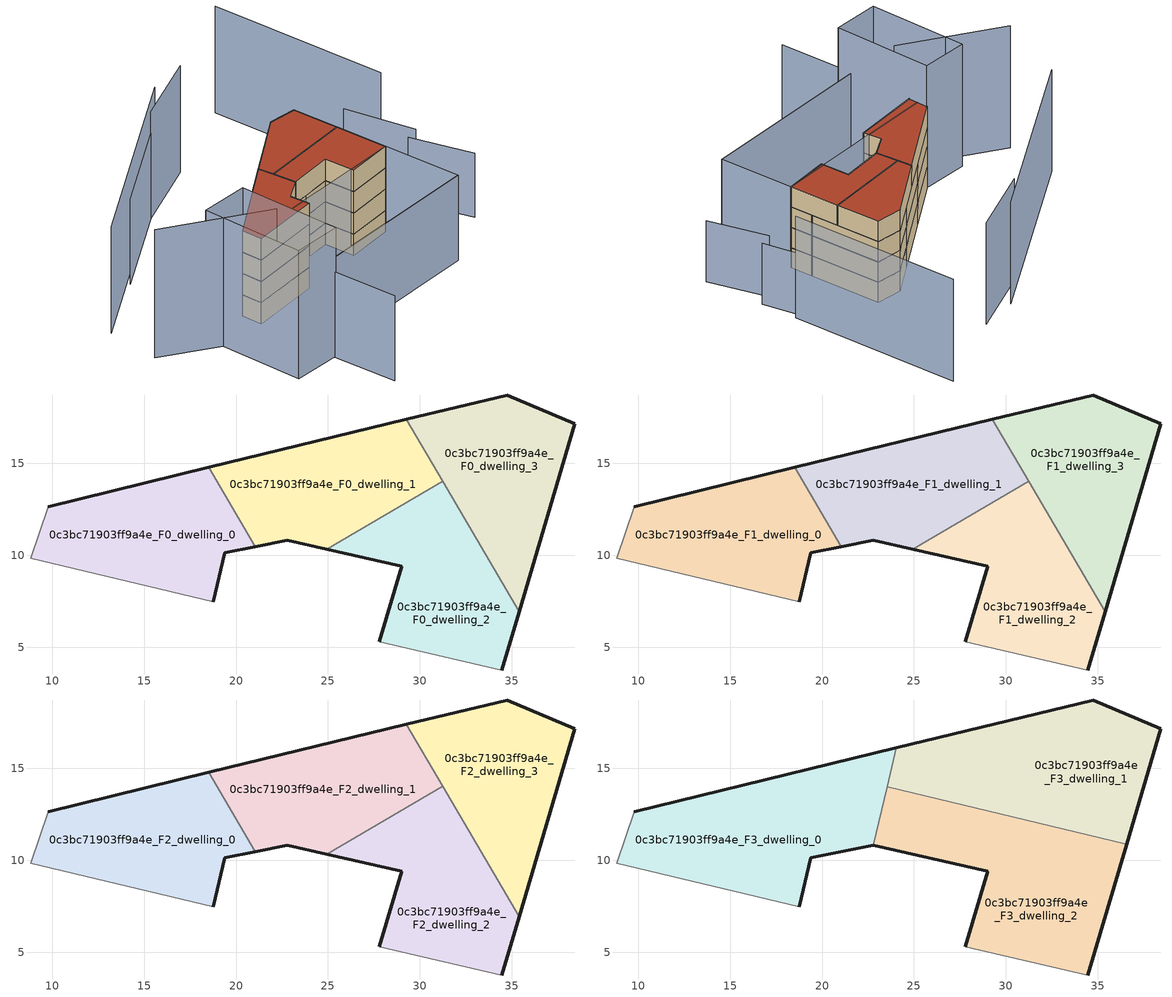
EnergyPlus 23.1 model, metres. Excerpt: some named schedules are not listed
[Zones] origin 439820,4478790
0c3bc71903ff9a4e_F0_dwelling_0
 floor ground (EU_floor_Construction): 18.76,7.47 19.39,10.13 21.05,10.47 18.52,14.78 9.78,12.66 8.82,9.83 z0
 wall outside (EU_wall_Construction): 9.78,12.66 18.52,14.78 / 21.05,10.47 19.39,10.13 18.76,7.47 z0:3
 wall adiabatic (EU_wall_Construction): 18.76,7.47 8.82,9.83 9.78,12.66 z0:3
 wall to 0c3bc71903ff9a4e_F0_dwelling_1 (EU_wall_Construction): 18.52,14.78 21.05,10.47 z0:3
0c3bc71903ff9a4e_F0_dwelling_1
 floor ground (EU_floor_Construction): 31.25,14.03 29.28,17.39 18.52,14.78 21.05,10.47 22.79,10.82 24.95,10.33 z0
 wall outside (EU_wall_Construction): 18.52,14.78 29.28,17.39 / 24.95,10.33 22.79,10.82 21.05,10.47 z0:3
 wall to 0c3bc71903ff9a4e_F0_dwelling_2 (EU_wall_Construction): 31.25,14.03 24.95,10.33 z0:3
 wall to 0c3bc71903ff9a4e_F0_dwelling_3 (EU_wall_Construction): 29.28,17.39 31.25,14.03 z0:3
0c3bc71903ff9a4e_F0_dwelling_2
 floor ground (EU_floor_Construction): 34.48,3.76 35.42,6.93 31.25,14.03 24.95,10.33 29.02,9.42 27.8,5.29 z0
 wall outside (EU_wall_Construction): 27.8,5.29 29.02,9.42 24.95,10.33 / 35.42,6.93 34.48,3.76 z0:3
 wall adiabatic (EU_wall_Construction): 34.48,3.76 27.8,5.29 z0:3
 wall to 0c3bc71903ff9a4e_F0_dwelling_3 (EU_wall_Construction): 31.25,14.03 35.42,6.93 z0:3
0c3bc71903ff9a4e_F0_dwelling_3
 floor ground (EU_floor_Construction): 35.42,6.93 38.45,17.16 34.76,18.73 29.28,17.39 z0
 wall outside (EU_wall_Construction): 29.28,17.39 34.76,18.73 38.45,17.16 35.42,6.93 z0:3
0c3bc71903ff9a4e_F1_dwelling_0
 floor to 0c3bc71903ff9a4e_F0_dwelling_0 (EU_floor_Construction): 18.76,7.47 19.39,10.13 21.05,10.47 18.52,14.78 9.78,12.66 8.82,9.83 z3
 wall outside (EU_wall_Construction): 9.78,12.66 18.52,14.78 / 21.05,10.47 19.39,10.13 18.76,7.47 z3:6
 wall adiabatic (EU_wall_Construction): 18.76,7.47 8.82,9.83 9.78,12.66 z3:6
 wall to 0c3bc71903ff9a4e_F1_dwelling_1 (EU_wall_Construction): 18.52,14.78 21.05,10.47 z3:6
0c3bc71903ff9a4e_F1_dwelling_1
 floor to 0c3bc71903ff9a4e_F0_dwelling_1 (EU_floor_Construction): 31.25,14.03 29.28,17.39 18.52,14.78 21.05,10.47 22.79,10.82 24.95,10.33 z3
 wall outside (EU_wall_Construction): 18.52,14.78 29.28,17.39 / 24.95,10.33 22.79,10.82 21.05,10.47 z3:6
 wall to 0c3bc71903ff9a4e_F1_dwelling_2 (EU_wall_Construction): 31.25,14.03 24.95,10.33 z3:6
 wall to 0c3bc71903ff9a4e_F1_dwelling_3 (EU_wall_Construction): 29.28,17.39 31.25,14.03 z3:6
0c3bc71903ff9a4e_F1_dwelling_2
 floor to 0c3bc71903ff9a4e_F0_dwelling_2 (EU_floor_Construction): 34.48,3.76 35.42,6.93 31.25,14.03 24.95,10.33 29.02,9.42 27.8,5.29 z3
 wall outside (EU_wall_Construction): 27.8,5.29 29.02,9.42 24.95,10.33 / 35.42,6.93 34.48,3.76 z3:6
 wall adiabatic (EU_wall_Construction): 34.48,3.76 27.8,5.29 z3:6
 wall to 0c3bc71903ff9a4e_F1_dwelling_3 (EU_wall_Construction): 31.25,14.03 35.42,6.93 z3:6
0c3bc71903ff9a4e_F1_dwelling_3
 floor to 0c3bc71903ff9a4e_F0_dwelling_3 (EU_floor_Construction): 35.42,6.93 38.45,17.16 34.76,18.73 29.28,17.39 z3
 wall outside (EU_wall_Construction): 29.28,17.39 34.76,18.73 38.45,17.16 35.42,6.93 z3:6
0c3bc71903ff9a4e_F2_dwelling_0
 floor to 0c3bc71903ff9a4e_F1_dwelling_0 (EU_floor_Construction): 18.76,7.47 19.39,10.13 21.05,10.47 18.52,14.78 9.78,12.66 8.82,9.83 z6
 wall outside (EU_wall_Construction): 9.78,12.66 18.52,14.78 / 21.05,10.47 19.39,10.13 18.76,7.47 z6:9
 wall adiabatic (EU_wall_Construction): 18.76,7.47 8.82,9.83 9.78,12.66 z6:9
 wall to 0c3bc71903ff9a4e_F2_dwelling_1 (EU_wall_Construction): 18.52,14.78 21.05,10.47 z6:9
0c3bc71903ff9a4e_F2_dwelling_1
 floor to 0c3bc71903ff9a4e_F1_dwelling_1 (EU_floor_Construction): 31.25,14.03 29.28,17.39 18.52,14.78 21.05,10.47 22.79,10.82 24.95,10.33 z6
 wall outside (EU_wall_Construction): 18.52,14.78 29.28,17.39 / 24.95,10.33 22.79,10.82 21.05,10.47 z6:9
 wall to 0c3bc71903ff9a4e_F2_dwelling_2 (EU_wall_Construction): 31.25,14.03 24.95,10.33 z6:9
 wall to 0c3bc71903ff9a4e_F2_dwelling_3 (EU_wall_Construction): 29.28,17.39 31.25,14.03 z6:9
0c3bc71903ff9a4e_F2_dwelling_2
 floor to 0c3bc71903ff9a4e_F1_dwelling_2 (EU_floor_Construction): 34.48,3.76 35.42,6.93 31.25,14.03 24.95,10.33 29.02,9.42 27.8,5.29 z6
 wall outside (EU_wall_Construction): 27.8,5.29 29.02,9.42 24.95,10.33 / 35.42,6.93 34.48,3.76 z6:9
 wall adiabatic (EU_wall_Construction): 34.48,3.76 27.8,5.29 z6:9
 wall to 0c3bc71903ff9a4e_F2_dwelling_3 (EU_wall_Construction): 31.25,14.03 35.42,6.93 z6:9
0c3bc71903ff9a4e_F2_dwelling_3
 floor to 0c3bc71903ff9a4e_F1_dwelling_3 (EU_floor_Construction): 35.42,6.93 38.45,17.16 34.76,18.73 29.28,17.39 z6
 wall outside (EU_wall_Construction): 29.28,17.39 34.76,18.73 38.45,17.16 35.42,6.93 z6:9
0c3bc71903ff9a4e_F3_dwelling_0
 floor to 0c3bc71903ff9a4e_F2_dwelling_0 (EU_floor_Construction): 18.76,7.47 19.39,10.13 21.05,10.47 18.52,14.78 9.78,12.66 8.82,9.83 z9
 floor to 0c3bc71903ff9a4e_F2_dwelling_1 (EU_floor_Construction): 22.78,10.82 24.05,16.13 18.52,14.78 21.05,10.47 z9
 wall outside (EU_wall_Construction): 9.78,12.66 24.05,16.13 / 22.78,10.82 19.39,10.13 18.76,7.47 z9:12
 wall adiabatic (EU_wall_Construction): 18.76,7.47 8.82,9.83 9.78,12.66 z9:12
 wall to 0c3bc71903ff9a4e_F3_dwelling_2 (EU_wall_Construction): 23.54,14.01 22.78,10.82 z9:12
 wall to 0c3bc71903ff9a4e_F3_dwelling_1 (EU_wall_Construction): 24.05,16.13 23.54,14.01 z9:12
 roof outside (EU_roof_Construction): 24.05,16.13 22.78,10.82 19.39,10.13 18.76,7.47 8.82,9.83 9.78,12.66 z12
0c3bc71903ff9a4e_F3_dwelling_1
 floor to 0c3bc71903ff9a4e_F2_dwelling_1 (EU_floor_Construction): 31.25,14.03 29.28,17.39 24.05,16.13 23.54,14.01 28.99,12.7 z9
 floor to 0c3bc71903ff9a4e_F2_dwelling_3 (EU_floor_Construction): 36.59,10.88 38.45,17.16 34.76,18.73 29.28,17.39 32.53,11.85 z9
 floor to 0c3bc71903ff9a4e_F2_dwelling_2 (EU_floor_Construction): 32.53,11.86 31.25,14.03 28.99,12.7 z9
 wall outside (EU_wall_Construction): 24.05,16.13 34.76,18.73 38.45,17.16 36.59,10.88 z9:12
 wall to 0c3bc71903ff9a4e_F3_dwelling_2 (EU_wall_Construction): 36.59,10.88 23.54,14.01 z9:12
 roof outside (EU_roof_Construction): 38.45,17.16 36.59,10.88 23.54,14.01 24.05,16.13 34.76,18.73 z12
0c3bc71903ff9a4e_F3_dwelling_2
 floor to 0c3bc71903ff9a4e_F2_dwelling_2 (EU_floor_Construction): 34.48,3.76 35.42,6.93 32.53,11.86 28.99,12.7 24.95,10.33 29.02,9.42 27.8,5.29 z9
 floor to 0c3bc71903ff9a4e_F2_dwelling_3 (EU_floor_Construction): 35.42,6.93 36.59,10.88 32.53,11.85 z9
 floor to 0c3bc71903ff9a4e_F2_dwelling_1 (EU_floor_Construction): 28.99,12.7 23.54,14.01 22.78,10.82 22.79,10.82 24.95,10.33 z9
 wall outside (EU_wall_Construction): 36.59,10.88 34.48,3.76 / 27.8,5.29 29.02,9.42 22.79,10.82 22.78,10.82 z9:12
 wall adiabatic (EU_wall_Construction): 34.48,3.76 27.8,5.29 z9:12
 roof outside (EU_roof_Construction): 36.59,10.88 34.48,3.76 27.8,5.29 29.02,9.42 22.79,10.82 22.78,10.82 23.54,14.01 z12
shading: 2.29,-9.98 5.49,0.82 / 5.49,0.82 31.33,-6.83 / 28.77,31.56 11.79,27.91 / 31.37,-6.85 5.8,0.66 / 5.8,0.66 8.9,11.26 / 8.9,11.26 34.48,3.76 / 34.48,3.76 31.37,-6.85 z0:12; -3.16,18.9 6.73,7 / 9.87,12.63 5.14,-1.26 / 5.14,-1.26 -1.43,0.98 / -1.43,0.98 3.29,14.86 / 3.29,14.86 9.87,12.63 z0:18; 41.5,-5.05 42.05,3.75 / 44.11,3.62 45.46,13.46 z0:9; 45.68,8.76 52.96,33 / 38.43,31.81 27.09,31.2 / 32.64,32.89 0.27,25.89 z0:15
[Building]
EU S2 Campaign: North Axis=0; Terrain=City; Solar Distribution=FullExterior
[Site:Location]
Madrid: Latitude=40.5; Longitude=-3.5; Time Zone=1; Elevation=609
[SizingPeriod:WeatherFileDays]
AnnualSizingPeriod: Begin Month=1; Begin Day of Month=1; End Month=12; End Day of Month=31; Day of Week for Start Day=Monday; Use Weather File Daylight Saving Period=No; Use Weather File Rain and Snow Indicators=No
[MATERIAL]
EU_InternalMass_Material: Roughness=MediumRough; Thickness=0.1; Conductivity=1; Density=1800; Specific Heat=900; Thermal Absorptance=0.9; Solar Absorptance=0.7; Visible Absorptance=0.7
[MATERIAL:NOMASS] Roughness=MediumRough; Thermal Absorptance=0.9; Solar Absorptance=0.7; Visible Absorptance=0.7
Name | Thermal Resistance
EU_wall_NoMass | 0.459673
EU_roof_NoMass | 0.495815
EU_floor_NoMass | 0.788942
[CONSTRUCTION]
EU_wall_Construction: EU_wall_NoMass
EU_roof_Construction: EU_roof_NoMass
EU_floor_Construction: EU_floor_NoMass
EU_InternalMass_Construction: EU_InternalMass_Material
[ZONE] Type=1; Multiplier=1; Ceiling Height=autocalculate; Floor Area=autocalculate; Part of Total Floor Area=Yes
Name | Volume
0c3bc71903ff9a4e_F0_dwelling_0; 0c3bc71903ff9a4e_F1_dwelling_0; 0c3bc71903ff9a4e_F2_dwelling_0 | 162.051
0c3bc71903ff9a4e_F3_dwelling_0 | 216.085
0c3bc71903ff9a4e_F0_dwelling_1; 0c3bc71903ff9a4e_F1_dwelling_1; 0c3bc71903ff9a4e_F2_dwelling_1 | 162.049
0c3bc71903ff9a4e_F3_dwelling_1 | 216.068
0c3bc71903ff9a4e_F0_dwelling_2; 0c3bc71903ff9a4e_F1_dwelling_2; 0c3bc71903ff9a4e_F2_dwelling_2 | 162.053
0c3bc71903ff9a4e_F3_dwelling_2 | 216.067
0c3bc71903ff9a4e_F0_dwelling_3; 0c3bc71903ff9a4e_F1_dwelling_3; 0c3bc71903ff9a4e_F2_dwelling_3 | 162.035
[INTERNALMASS] Construction=EU_InternalMass_Construction
Name | Zone or ZoneList | Surface Area
0c3bc71903ff9a4e_F0_dwelling_0_EU_InternalMass | 0c3bc71903ff9a4e_F0_dwelling_0 | 54.017
0c3bc71903ff9a4e_F0_dwelling_1_EU_InternalMass | 0c3bc71903ff9a4e_F0_dwelling_1 | 54.019
0c3bc71903ff9a4e_F0_dwelling_2_EU_InternalMass | 0c3bc71903ff9a4e_F0_dwelling_2 | 54.0173
0c3bc71903ff9a4e_F0_dwelling_3_EU_InternalMass | 0c3bc71903ff9a4e_F0_dwelling_3 | 54.0176
0c3bc71903ff9a4e_F1_dwelling_0_EU_InternalMass | 0c3bc71903ff9a4e_F1_dwelling_0 | 54.017
0c3bc71903ff9a4e_F1_dwelling_1_EU_InternalMass | 0c3bc71903ff9a4e_F1_dwelling_1 | 54.019
0c3bc71903ff9a4e_F1_dwelling_2_EU_InternalMass | 0c3bc71903ff9a4e_F1_dwelling_2 | 54.0173
0c3bc71903ff9a4e_F1_dwelling_3_EU_InternalMass | 0c3bc71903ff9a4e_F1_dwelling_3 | 54.0176
0c3bc71903ff9a4e_F2_dwelling_0_EU_InternalMass | 0c3bc71903ff9a4e_F2_dwelling_0 | 54.017
0c3bc71903ff9a4e_F2_dwelling_1_EU_InternalMass | 0c3bc71903ff9a4e_F2_dwelling_1 | 54.019
0c3bc71903ff9a4e_F2_dwelling_2_EU_InternalMass | 0c3bc71903ff9a4e_F2_dwelling_2 | 54.0173
0c3bc71903ff9a4e_F2_dwelling_3_EU_InternalMass | 0c3bc71903ff9a4e_F2_dwelling_3 | 54.0176
0c3bc71903ff9a4e_F3_dwelling_0_EU_InternalMass | 0c3bc71903ff9a4e_F3_dwelling_0 | 72.0283
0c3bc71903ff9a4e_F3_dwelling_1_EU_InternalMass | 0c3bc71903ff9a4e_F3_dwelling_1 | 72.0234
0c3bc71903ff9a4e_F3_dwelling_2_EU_InternalMass | 0c3bc71903ff9a4e_F3_dwelling_2 | 72.021
[OTHEREQUIPMENT] Fuel Type=Electricity; Design Level Calculation Method=Watts/Area; Power per Zone Floor Area=1; Fraction Latent=0; Fraction Radiant=0; Fraction Lost=0; Carbon Dioxide Generation Rate=0; EndUse Subcategory=EU_Step8_InternalGains
Name | Zone or ZoneList or Space or SpaceList | Schedule
EU_Step8_InternalGain_0c3bc71903ff9a4e_F0_dwelling_0_f000 | 0c3bc71903ff9a4e_F0_dwelling_0 | EU_Step8_GainSchedule_0c3bc71903ff9a4e_F0_dwelling_0_f000
EU_Step8_InternalGain_0c3bc71903ff9a4e_F0_dwelling_1_f000 | 0c3bc71903ff9a4e_F0_dwelling_1 | EU_Step8_GainSchedule_0c3bc71903ff9a4e_F0_dwelling_1_f000
EU_Step8_InternalGain_0c3bc71903ff9a4e_F0_dwelling_2_f000 | 0c3bc71903ff9a4e_F0_dwelling_2 | EU_Step8_GainSchedule_0c3bc71903ff9a4e_F0_dwelling_2_f000
EU_Step8_InternalGain_0c3bc71903ff9a4e_F0_dwelling_3_f000 | 0c3bc71903ff9a4e_F0_dwelling_3 | EU_Step8_GainSchedule_0c3bc71903ff9a4e_F0_dwelling_3_f000
EU_Step8_InternalGain_0c3bc71903ff9a4e_F1_dwelling_0_f000 | 0c3bc71903ff9a4e_F1_dwelling_0 | EU_Step8_GainSchedule_0c3bc71903ff9a4e_F1_dwelling_0_f000
EU_Step8_InternalGain_0c3bc71903ff9a4e_F1_dwelling_1_f000 | 0c3bc71903ff9a4e_F1_dwelling_1 | EU_Step8_GainSchedule_0c3bc71903ff9a4e_F1_dwelling_1_f000
EU_Step8_InternalGain_0c3bc71903ff9a4e_F1_dwelling_2_f000 | 0c3bc71903ff9a4e_F1_dwelling_2 | EU_Step8_GainSchedule_0c3bc71903ff9a4e_F1_dwelling_2_f000
EU_Step8_InternalGain_0c3bc71903ff9a4e_F1_dwelling_3_f000 | 0c3bc71903ff9a4e_F1_dwelling_3 | EU_Step8_GainSchedule_0c3bc71903ff9a4e_F1_dwelling_3_f000
EU_Step8_InternalGain_0c3bc71903ff9a4e_F2_dwelling_0_f000 | 0c3bc71903ff9a4e_F2_dwelling_0 | EU_Step8_GainSchedule_0c3bc71903ff9a4e_F2_dwelling_0_f000
EU_Step8_InternalGain_0c3bc71903ff9a4e_F2_dwelling_1_f000 | 0c3bc71903ff9a4e_F2_dwelling_1 | EU_Step8_GainSchedule_0c3bc71903ff9a4e_F2_dwelling_1_f000
EU_Step8_InternalGain_0c3bc71903ff9a4e_F2_dwelling_2_f000 | 0c3bc71903ff9a4e_F2_dwelling_2 | EU_Step8_GainSchedule_0c3bc71903ff9a4e_F2_dwelling_2_f000
EU_Step8_InternalGain_0c3bc71903ff9a4e_F2_dwelling_3_f000 | 0c3bc71903ff9a4e_F2_dwelling_3 | EU_Step8_GainSchedule_0c3bc71903ff9a4e_F2_dwelling_3_f000
EU_Step8_InternalGain_0c3bc71903ff9a4e_F3_dwelling_0_f000 | 0c3bc71903ff9a4e_F3_dwelling_0 | EU_Step8_GainSchedule_0c3bc71903ff9a4e_F3_dwelling_0_f000
EU_Step8_InternalGain_0c3bc71903ff9a4e_F3_dwelling_1_f000 | 0c3bc71903ff9a4e_F3_dwelling_1 | EU_Step8_GainSchedule_0c3bc71903ff9a4e_F3_dwelling_1_f000
EU_Step8_InternalGain_0c3bc71903ff9a4e_F3_dwelling_2_f000 | 0c3bc71903ff9a4e_F3_dwelling_2 | EU_Step8_GainSchedule_0c3bc71903ff9a4e_F3_dwelling_2_f000
[ZONEVENTILATION:DESIGNFLOWRATE] Schedule=EU_AlwaysOn; Design Flow Rate Calculation Method=AirChanges/Hour; Air Changes per Hour=0.719161; Ventilation Type=Natural; Fan Pressure Rise=0; Fan Total Efficiency=1; Constant Term Coefficient=1; Temperature Term Coefficient=0; Velocity Term Coefficient=0; Velocity Squared Term Coefficient=0; Minimum Indoor Temperature=-100; Maximum Indoor Temperature=100; Delta Temperature=-100; Minimum Outdoor Temperature=-100; Maximum Outdoor Temperature=100; Maximum Wind Speed=40
Name | Zone or ZoneList or Space or SpaceList
EU_ConstantAir_0c3bc71903ff9a4e_F0_dwelling_0 | 0c3bc71903ff9a4e_F0_dwelling_0
EU_ConstantAir_0c3bc71903ff9a4e_F0_dwelling_1 | 0c3bc71903ff9a4e_F0_dwelling_1
EU_ConstantAir_0c3bc71903ff9a4e_F0_dwelling_2 | 0c3bc71903ff9a4e_F0_dwelling_2
EU_ConstantAir_0c3bc71903ff9a4e_F0_dwelling_3 | 0c3bc71903ff9a4e_F0_dwelling_3
EU_ConstantAir_0c3bc71903ff9a4e_F1_dwelling_0 | 0c3bc71903ff9a4e_F1_dwelling_0
EU_ConstantAir_0c3bc71903ff9a4e_F1_dwelling_1 | 0c3bc71903ff9a4e_F1_dwelling_1
EU_ConstantAir_0c3bc71903ff9a4e_F1_dwelling_2 | 0c3bc71903ff9a4e_F1_dwelling_2
EU_ConstantAir_0c3bc71903ff9a4e_F1_dwelling_3 | 0c3bc71903ff9a4e_F1_dwelling_3
EU_ConstantAir_0c3bc71903ff9a4e_F2_dwelling_0 | 0c3bc71903ff9a4e_F2_dwelling_0
EU_ConstantAir_0c3bc71903ff9a4e_F2_dwelling_1 | 0c3bc71903ff9a4e_F2_dwelling_1
EU_ConstantAir_0c3bc71903ff9a4e_F2_dwelling_2 | 0c3bc71903ff9a4e_F2_dwelling_2
EU_ConstantAir_0c3bc71903ff9a4e_F2_dwelling_3 | 0c3bc71903ff9a4e_F2_dwelling_3
EU_ConstantAir_0c3bc71903ff9a4e_F3_dwelling_0 | 0c3bc71903ff9a4e_F3_dwelling_0
EU_ConstantAir_0c3bc71903ff9a4e_F3_dwelling_1 | 0c3bc71903ff9a4e_F3_dwelling_1
EU_ConstantAir_0c3bc71903ff9a4e_F3_dwelling_2 | 0c3bc71903ff9a4e_F3_dwelling_2
[HVACTEMPLATE:THERMOSTAT] Constant Heating Setpoint=20; Constant Cooling Setpoint=50
EU_HeatOnly_0c3bc71903ff9a4e_F0_dwelling_0; EU_HeatOnly_0c3bc71903ff9a4e_F0_dwelling_1; EU_HeatOnly_0c3bc71903ff9a4e_F0_dwelling_2; EU_HeatOnly_0c3bc71903ff9a4e_F0_dwelling_3; EU_HeatOnly_0c3bc71903ff9a4e_F1_dwelling_0; EU_HeatOnly_0c3bc71903ff9a4e_F1_dwelling_1; EU_HeatOnly_0c3bc71903ff9a4e_F1_dwelling_2; EU_HeatOnly_0c3bc71903ff9a4e_F1_dwelling_3; EU_HeatOnly_0c3bc71903ff9a4e_F2_dwelling_0; EU_HeatOnly_0c3bc71903ff9a4e_F2_dwelling_1; EU_HeatOnly_0c3bc71903ff9a4e_F2_dwelling_2; EU_HeatOnly_0c3bc71903ff9a4e_F2_dwelling_3; EU_HeatOnly_0c3bc71903ff9a4e_F3_dwelling_0; EU_HeatOnly_0c3bc71903ff9a4e_F3_dwelling_1; EU_HeatOnly_0c3bc71903ff9a4e_F3_dwelling_2
[HVACTEMPLATE:ZONE:IDEALLOADSAIRSYSTEM] System Availability Schedule=EU_AlwaysOn; Maximum Heating Supply Air Temperature=50; Minimum Cooling Supply Air Temperature=13; Maximum Heating Supply Air Humidity Ratio=0.0156; Minimum Cooling Supply Air Humidity Ratio=0.0077; Heating Limit=NoLimit; Cooling Limit=NoLimit; Heating Availability Schedule=EU_AlwaysOn; Cooling Availability Schedule=EU_CoolingOff; Dehumidification Control Type=ConstantSensibleHeatRatio; Cooling Sensible Heat Ratio=0.7; Dehumidification Setpoint=60; Humidification Control Type=None; Humidification Setpoint=30; Outdoor Air Method=None; Outdoor Air Flow Rate per Person=0.00944; Outdoor Air Flow Rate per Zone Floor Area=0; Outdoor Air Flow Rate per Zone=0; Demand Controlled Ventilation Type=None; Outdoor Air Economizer Type=NoEconomizer; Heat Recovery Type=None; Sensible Heat Recovery Effectiveness=0.7; Latent Heat Recovery Effectiveness=0.65
Name | Template Thermostat
0c3bc71903ff9a4e_F0_dwelling_0 | EU_HeatOnly_0c3bc71903ff9a4e_F0_dwelling_0
0c3bc71903ff9a4e_F0_dwelling_1 | EU_HeatOnly_0c3bc71903ff9a4e_F0_dwelling_1
0c3bc71903ff9a4e_F0_dwelling_2 | EU_HeatOnly_0c3bc71903ff9a4e_F0_dwelling_2
0c3bc71903ff9a4e_F0_dwelling_3 | EU_HeatOnly_0c3bc71903ff9a4e_F0_dwelling_3
0c3bc71903ff9a4e_F1_dwelling_0 | EU_HeatOnly_0c3bc71903ff9a4e_F1_dwelling_0
0c3bc71903ff9a4e_F1_dwelling_1 | EU_HeatOnly_0c3bc71903ff9a4e_F1_dwelling_1
0c3bc71903ff9a4e_F1_dwelling_2 | EU_HeatOnly_0c3bc71903ff9a4e_F1_dwelling_2
0c3bc71903ff9a4e_F1_dwelling_3 | EU_HeatOnly_0c3bc71903ff9a4e_F1_dwelling_3
0c3bc71903ff9a4e_F2_dwelling_0 | EU_HeatOnly_0c3bc71903ff9a4e_F2_dwelling_0
0c3bc71903ff9a4e_F2_dwelling_1 | EU_HeatOnly_0c3bc71903ff9a4e_F2_dwelling_1
0c3bc71903ff9a4e_F2_dwelling_2 | EU_HeatOnly_0c3bc71903ff9a4e_F2_dwelling_2
0c3bc71903ff9a4e_F2_dwelling_3 | EU_HeatOnly_0c3bc71903ff9a4e_F2_dwelling_3
0c3bc71903ff9a4e_F3_dwelling_0 | EU_HeatOnly_0c3bc71903ff9a4e_F3_dwelling_0
0c3bc71903ff9a4e_F3_dwelling_1 | EU_HeatOnly_0c3bc71903ff9a4e_F3_dwelling_1
0c3bc71903ff9a4e_F3_dwelling_2 | EU_HeatOnly_0c3bc71903ff9a4e_F3_dwelling_2
